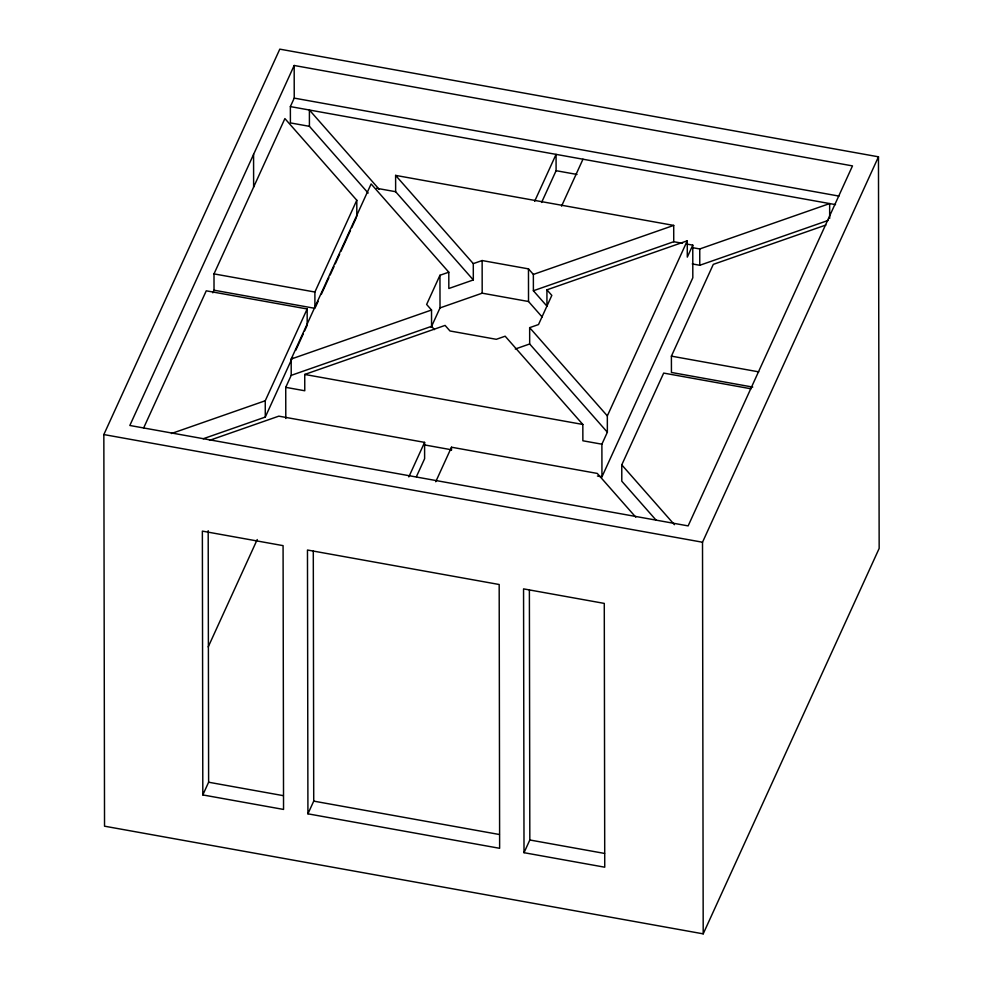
<?xml version="1.0" encoding="UTF-8"?>
<svg xmlns="http://www.w3.org/2000/svg" width="983" height="983" viewBox="0 0 983 983"><rect width="100%" height="100%" fill="white"/><g stroke="black" fill="none" stroke-linecap="round" stroke-linejoin="round"><path stroke-width="1.47" d="M103.842 434.56L279.799 49.15L878.47 156.813L879.158 548.44L703.201 933.85L104.53 826.187L103.842 434.56L702.513 542.223L878.47 156.813M294.175 65.48L129.83 425.479L688.137 525.893L852.494 165.894L294.175 65.48L294.236 98.116L290.366 106.594L290.403 122.912L309.424 126.328L368.158 193.049M143.579 428.109L206.258 290.821L307.163 308.969L307.188 325.287L304.644 330.853M212.832 292.811L214.024 290.206L213.999 273.888L284.898 118.574L356.792 200.249L356.829 216.567M203.223 438.75L265.287 417.075L265.25 400.757L307.163 308.969M214.024 290.206L314.916 308.343L314.892 292.025L356.792 200.249M285.795 418.488L285.734 387.339L291.214 375.359L291.177 359.041L371.119 183.944L448.801 272.193L448.826 288.511L473.315 279.946L473.29 263.628L395.608 175.392L395.645 191.71L473.315 279.946M265.287 417.075L292.59 357.271M295.76 350.317L303.378 333.63M315.555 306.954L318.099 301.388M321.269 294.445L328.887 277.747M330.153 274.97L333.974 266.626M335.24 263.849L339.688 254.106M340.954 251.329L350.476 230.464M351.742 227.687L356.19 217.956M208.212 646.925L257.239 539.52M202.817 794.928L202.363 531.115L283.079 545.639L283.546 809.439L202.817 794.928L208.617 782.222L208.187 530.685M448.801 272.193L439.954 275.277L426.634 304.447L431.525 310.014L431.562 326.331L434.461 329.624M431.132 327.364L440.015 307.912L439.954 275.277M408.83 476.902L424.595 442.375L278.816 416.153L209.526 440.359M534.629 201.331L556.071 154.38L556.095 170.698L541.596 202.461M416.423 476.644L424.619 458.692L424.595 442.375M435.739 481.744L451.492 447.216L597.271 473.425L635.755 517.144M561.539 206.172L582.98 159.209M307.925 813.826L307.47 550.025L499.18 584.504L499.634 848.304L307.925 813.826L313.724 801.12L313.294 551.119M597.431 476.018L601.952 476.829L601.891 444.193L607.359 432.213L607.334 415.895L687.264 240.798L546.917 289.838L546.953 306.155L533.388 290.747L533.364 274.429L528.473 268.875L482.137 260.544L473.29 263.628M686.908 244.091L692.769 245.136L687.301 257.116L687.264 240.798M601.952 476.829L692.818 277.771L692.769 245.136M656.226 520.302L621.797 481.191L621.772 464.873L663.672 373.085L751.012 388.789M752.757 387.093L671.438 372.459L671.401 356.141L713.302 264.366L825.892 225.033M524.013 852.691L523.558 588.878L604.275 603.402L604.742 867.203L524.013 852.691L529.825 839.986L529.382 589.984M291.177 359.041L431.525 310.014M533.364 274.429L673.711 225.402L673.736 241.72L533.388 290.747M440.015 307.912L482.186 293.18L528.522 301.511L542.137 316.968M291.214 375.359L431.562 326.331M285.734 387.339L304.767 390.767L304.742 374.449L445.09 325.41L449.981 330.976L496.317 339.307L505.164 336.211L582.833 424.459L582.87 440.777L601.891 444.193M171.435 433.528L265.25 400.757M692.241 247.605L699.749 248.957L829.652 203.579L829.677 218.41M692.265 263.923L699.773 265.275L828.239 220.401M607.359 432.213L529.677 343.976L529.653 327.658L538.5 324.562L551.819 295.392L546.917 289.838M515.276 349.014L529.677 343.976M294.236 98.116L838.966 196.084M290.366 106.594L835.513 204.624M556.095 170.698L577.021 174.458M395.608 175.392L673.711 225.402M376.612 188.281L395.645 191.71M673.736 241.72L682.521 243.292M213.999 273.888L314.892 292.025M671.401 356.141L758.753 371.857M304.742 374.449L582.833 424.459M424.3 444.881L451.394 449.759M208.617 782.222L283.362 795.665M313.724 801.12L499.401 834.506M529.825 839.986L604.557 853.428M529.653 327.658L607.334 415.895M379.266 189.387L309.399 110.01L309.424 126.328M621.772 464.873L674.424 524.689M702.513 542.223L703.201 933.85M699.749 248.957L699.773 265.275M528.473 268.875L528.522 301.511M482.137 260.544L482.186 293.18M451.492 447.216L451.504 450.177M253.577 154.429L253.626 187.065"/></g></svg>
